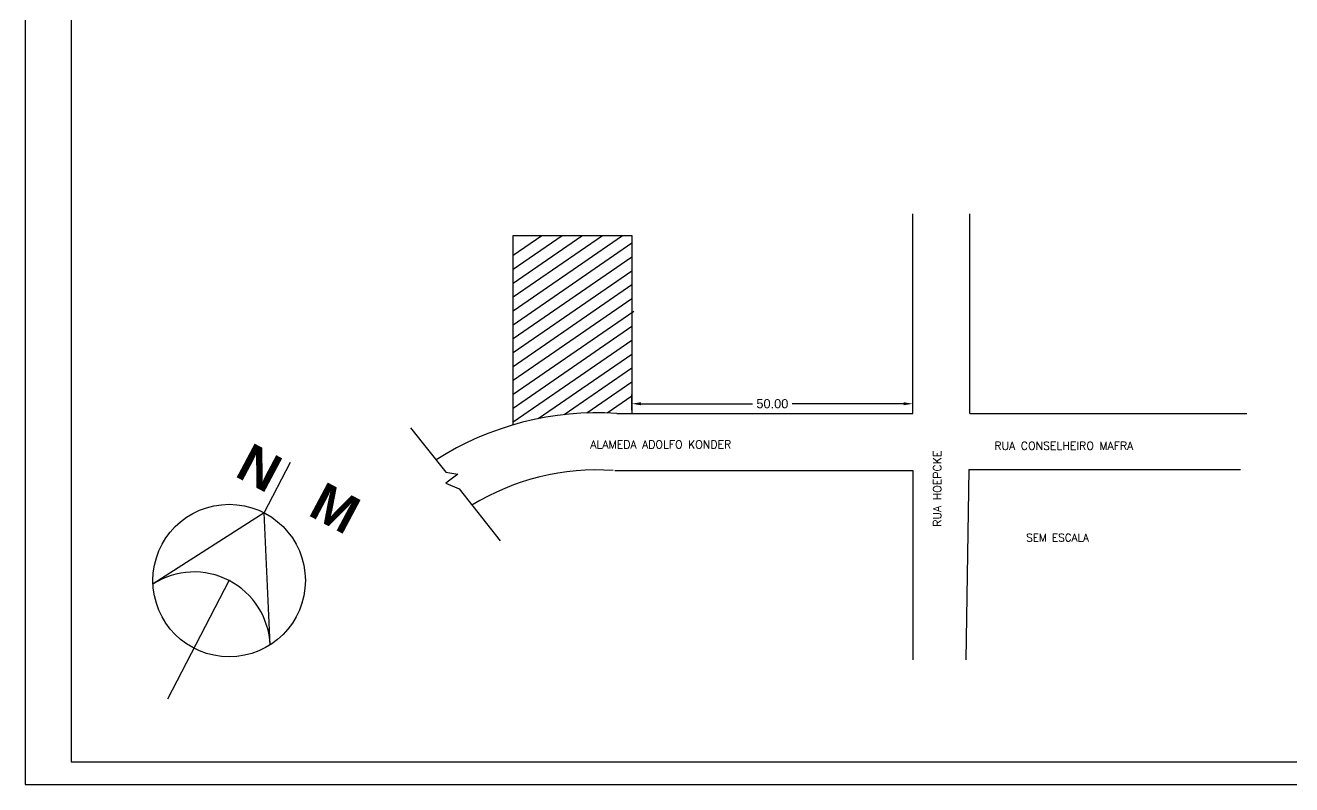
# Model space of a CAD drawing. Header units: millimetres. Extents: x 2200 to 2403, y 2380 to 2511.
# Drawn here: x 2199.79 to 2224.72, y 2460.14 to 2475.08 of the extents above; entities that cross this region are included whole.
import ezdxf

# ---------------------------------------------------------------- set-up
doc = ezdxf.new("R2010")
doc.units = ezdxf.units.MM
doc.styles.add('ROMAND', font='romand', dxfattribs={"height": 0.1})
doc.styles.add('SANSSERIFBOLD', font='sasb____.pfb', dxfattribs={"height": 0.4})
doc.styles.get("Standard").update_dxf_attribs({"font": 'arial.ttf'})
doc.dimstyles.get("Standard").update_dxf_attribs({"dimtxt": 0.18, "dimasz": 0.18, "dimexe": 0.18, "dimexo": 0.0625, "dimgap": 0.09, "dimtad": 0, "dimtih": 1, "dimtoh": 1, "dimdec": 4, "dimzin": 0, "dimdsep": 46, "dimtxsty": 'Standard', "dimcen": 0.09, "dimadec": 0, "dimazin": 0, "dimtfac": 1, "dimtdec": 4, "dimtofl": 0, "dimtmove": 0, "dimatfit": 3, "dimfxl": 1, "dimtolj": 1, "dimtzin": 0, "dimarcsym": 0})

# ---------------------------------------------------------------- blocks, each defined once
blk = doc.blocks.new('*D33')
at = {"color": 0, "lineweight": -2, "transparency": 16777216}
for p, q in [((2211.732, 2467.509), (2211.732, 2467.815)), ((2217.26, 2467.509), (2217.26, 2467.815)), ((2211.912, 2467.635), (2214.103, 2467.635)), ((2217.08, 2467.635), (2214.889, 2467.635))]:
    blk.add_line(p, q, dxfattribs=at)
at = {"color": 0, "transparency": 16777216}
for points in [[(2211.912, 2467.665), (2211.912, 2467.605), (2211.732, 2467.635)], [(2217.08, 2467.665), (2217.08, 2467.605), (2217.26, 2467.635)]]:
    blk.add_solid(points, dxfattribs=at)
at = {"layer": 'DEFPOINTS', "color": 0, "transparency": 16777216}
for p in [(2217.26, 2467.635), (2211.732, 2467.446), (2217.26, 2467.446)]:
    blk.add_point(p, dxfattribs=at)
at = {"color": 0, "transparency": 16777216, "insert": (2214.496, 2467.635), "char_height": 0.18, "attachment_point": 5}
blk.add_mtext('\\A1;50.00', dxfattribs=at)

msp = doc.modelspace()

# ---------------------------------------------------------------- linework, layer by layer
at = {"color": 1}
for p, q in [((2199.79477, 2491.6413), (2199.79477, 2460.1413)), ((2217.25974, 2467.44643), (2217.25974, 2471.37449)), ((2218.38474, 2467.44643), (2218.38474, 2471.37449)), ((2211.43218, 2467.44643), (2217.25974, 2467.44643)), ((2218.38474, 2467.44643), (2223.83139, 2467.44643)), ((2207.3729, 2467.16342), (2208.07062, 2466.28598)), ((2208.30721, 2466.24961), (2208.06866, 2466.07082)), ((2208.07062, 2466.28598), (2208.30721, 2466.24961)), ((2211.39447, 2466.32143), (2217.25974, 2466.32143)), ((2217.25974, 2466.32143), (2217.25974, 2462.59774)), ((2218.36526, 2466.34167), (2218.30384, 2462.59774)), ((2218.36526, 2466.34167), (2223.70856, 2466.34167)), ((2208.06866, 2466.07082), (2208.33109, 2465.95842)), ((2208.33109, 2465.95842), (2209.14213, 2464.93848)), ((2199.79477, 2460.1413), (2244.34477, 2460.1413))]:
    msp.add_line(p, q, dxfattribs=at)
for p, q in [((2200.69477, 2491.1913), (2200.69477, 2460.5913)), ((2200.69477, 2460.5913), (2243.89477, 2460.5913))]:
    msp.add_line(p, q)
at = {"color": 4}
for p, q in [((2209.39833, 2470.5566), (2209.96129, 2470.94486)), ((2209.39833, 2470.28328), (2210.35759, 2470.94486)), ((2209.39833, 2469.73664), (2211.1502, 2470.94486)), ((2209.39833, 2469.46331), (2211.54651, 2470.94486)), ((2209.39833, 2470.00996), (2210.74646, 2470.93973)), ((2209.39833, 2469.18999), (2211.73219, 2470.7996)), ((2209.39833, 2468.91667), (2211.73219, 2470.52627)), ((2209.39445, 2468.64067), (2211.73219, 2470.25295)), ((2209.39833, 2468.37003), (2211.73219, 2469.97963)), ((2209.39833, 2468.0967), (2211.73219, 2469.70631)), ((2209.39833, 2467.82338), (2211.7684, 2469.45796)), ((2209.39833, 2467.55006), (2211.73219, 2469.15966)), ((2209.39833, 2467.27674), (2211.73219, 2468.88634)), ((2209.88894, 2467.34178), (2211.73219, 2468.61302)), ((2210.40147, 2467.42193), (2211.73219, 2468.3397)), ((2210.84515, 2467.45461), (2211.73219, 2468.06638)), ((2211.24269, 2467.45546), (2211.73219, 2467.79305))]:
    msp.add_line(p, q, dxfattribs=at)
at = {"color": 3}
for p, q in [((2209.39833, 2470.94486), (2211.73219, 2470.94486)), ((2209.39833, 2467.22073), (2209.39833, 2470.94486)), ((2211.73219, 2470.94486), (2211.73219, 2467.44643))]:
    msp.add_line(p, q, dxfattribs=at)
at = {"color": 2}
for p, q in [((2204.49713, 2465.48867), (2205.01556, 2466.4871)), ((2204.49713, 2465.48867), (2202.3074, 2464.09043)), ((2204.61318, 2462.89319), (2204.49713, 2465.48867)), ((2202.59625, 2461.82776), (2203.8059, 2464.15743))]:
    msp.add_line(p, q, dxfattribs=at)
msp.add_circle((2203.8059, 2464.15743), 1.5, dxfattribs=at)
at = {"color": 1}
for radius, end in [(5.90404, 122.582298), (4.77904, 121.184521)]:
    msp.add_arc((2211.0566, 2461.55435), radius, 86.35269, end, dxfattribs=at)
at = {"color": 2}
msp.add_arc((2203.11468, 2462.82619), 1.5, 2.56, 122.56, dxfattribs=at)

# ---------------------------------------------------------------- texts
at = {"color": 1}
for s, height, rotation, style, p in [('N   M', 0.75, 332, 'SANSSERIFBOLD', (2203.89234, 2466.22143)), ('RUA HOEPCKE', 0.1575, 90, 'ROMAND', (2217.82006, 2465.2147))]:
    msp.add_text(s, height=height, rotation=rotation, dxfattribs=dict(at, style=style)).set_placement(p)
at = {"color": 1, "style": 'ROMAND'}
for s, height, p in [('ALAMEDA ADOLFO KONDER', 0.1575, (2210.9133, 2466.75543)), ('RUA CONSELHEIRO MAFRA', 0.1575, (2218.86547, 2466.72922)), ('SEM ESCALA', 0.15, (2219.49095, 2464.92585))]:
    msp.add_text(s, height=height, dxfattribs=at).set_placement(p)

# ---------------------------------------------------------------- dimensions: what is measured, and where the dimension line sits
at = {"color": 1}
dim = msp.add_aligned_dim(p1=(2211.73219, 2467.44643), p2=(2217.25974, 2467.44643), distance=0.1888, text='50.00', dimstyle='Standard', dxfattribs=at)
dim.commit()
dim.dimension.update_dxf_attribs({"geometry": '*D33', "text_midpoint": (2214.49597, 2467.63523)})

doc.saveas('drawing.dxf')
